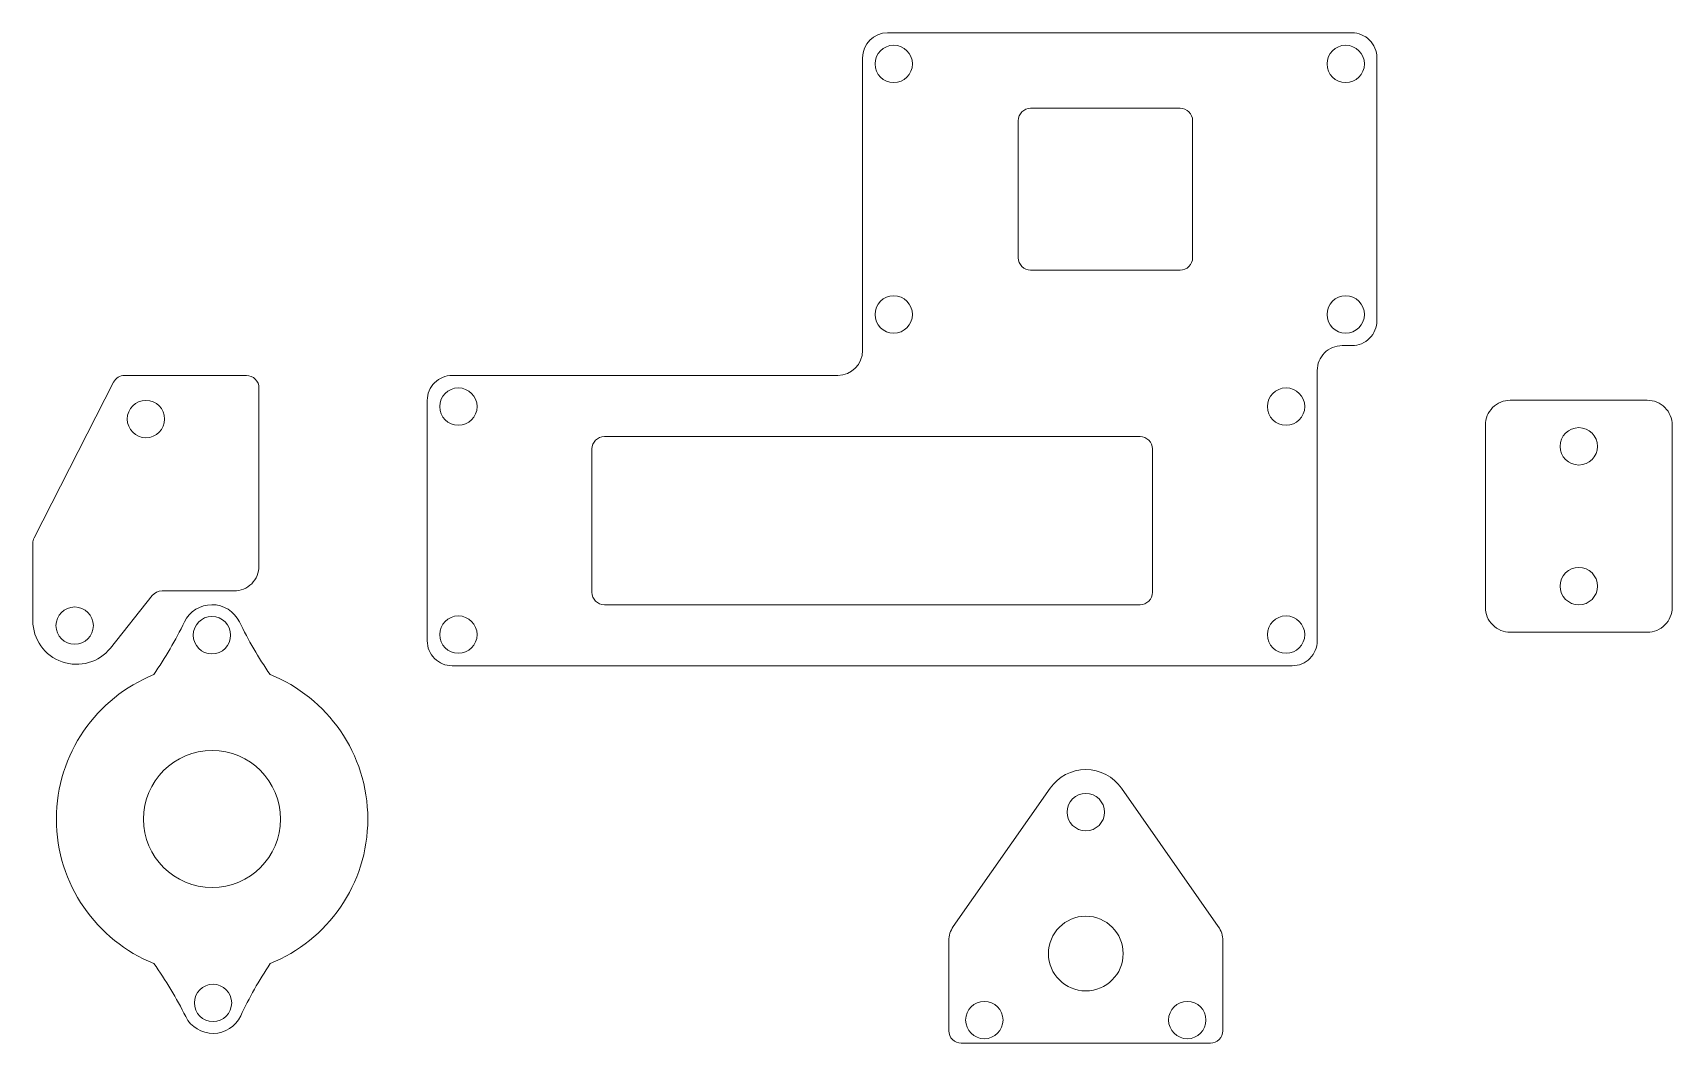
# Model space of a CAD drawing. Header units: millimetres. Extents: x -86 to 60, y -135 to 365.
# Drawn here: x -80.6 to 51, y 283.6 to 364.8 of the extents above; entities that cross this region are included whole.
import ezdxf

# ---------------------------------------------------------------- set-up
doc = ezdxf.new("R2010")
doc.units = ezdxf.units.MM
doc.header["$MEASUREMENT"] = 0
doc.layers.add('Cuts', color=7, linetype='Continuous', plot=False)

msp = doc.modelspace()

# ---------------------------------------------------------------- linework, layer by layer
at = {"layer": 'Cuts', "color": 250, "lineweight": 9}
for centre, major_axis in [((-11.5232, 362.265), (0, 1.5)), ((24.7626, 362.265), (0, 1.5)), ((-11.5232, 342.1521), (0, 1.5)), ((24.7626, 342.1521), (0, 1.5)), ((-46.4751, 334.7549), (0, 1.5)), ((19.9749, 334.7549), (0, 1.5)), ((-71.5613, 333.7547), (0, 1.5)), ((43.4748, 331.5646), (0, 1.5)), ((43.4748, 320.3393), (0, 1.5)), ((-77.2812, 317.1686), (0, 1.5)), ((-66.2613, 316.401), (0, 1.5)), ((-46.4751, 316.4476), (0, 1.5)), ((19.9749, 316.4476), (0, 1.5)), ((-66.2488, 301.6414), (0, 5.5)), ((3.8967, 302.1956), (0, 1.5)), ((3.8967, 290.8428), (0, 3)), ((-66.174, 286.8818), (0, 1.5)), ((-4.2502, 285.5042), (0, 1.5)), ((12.0436, 285.5042), (0, 1.5))]:
    msp.add_ellipse(centre, major_axis=major_axis, ratio=1, dxfattribs=at)
for points, knots in [([(22.4749, 337.6521), (22.4749, 337.6521), (22.4749, 315.9476), (22.4749, 315.9476), (22.4749, 315.9476), (22.4752, 315.4169), (22.2647, 314.9102), (21.8896, 314.5347), (21.8896, 314.5347), (21.5146, 314.1591), (21.0057, 313.948), (20.4749, 313.9476), (20.4749, 313.9476), (20.4749, 313.9476), (17.328, 313.9476), (17.328, 313.9476), (17.328, 313.9476), (17.328, 313.9476), (-46.2914, 313.9476), (-46.2914, 313.9476), (-46.2914, 313.9476), (-46.2914, 313.9476), (-46.9751, 313.9476), (-46.9751, 313.9476), (-46.9751, 313.9476), (-47.5059, 313.9473), (-48.0125, 314.1578), (-48.3881, 314.5329), (-48.3881, 314.5329), (-48.7636, 314.908), (-48.9748, 315.4169), (-48.9751, 315.9476), (-48.9751, 315.9476), (-48.9751, 315.9476), (-48.9751, 335.2549), (-48.9751, 335.2549), (-48.9751, 335.2549), (-48.9754, 335.7857), (-48.7649, 336.2923), (-48.3898, 336.6679), (-48.3898, 336.6679), (-48.0148, 337.0434), (-47.5059, 337.2546), (-46.9751, 337.2549), (-46.9751, 337.2549), (-46.9751, 337.2549), (-27.0234, 337.2549), (-27.0234, 337.2549), (-27.0234, 337.2549), (-27.0234, 337.2549), (-20.3979, 337.2549), (-20.3979, 337.2549), (-20.3979, 337.2549), (-20.3979, 337.2549), (-16.0232, 337.2549), (-16.0232, 337.2549), (-16.0232, 337.2549), (-14.9232, 337.2549), (-14.0232, 338.1552), (-14.0232, 339.2547), (-14.0232, 339.2547), (-14.0232, 339.2547), (-14.0232, 362.7651), (-14.0232, 362.7651), (-14.0232, 362.7651), (-14.0232, 363.865), (-13.1232, 364.765), (-12.0232, 364.765), (-12.0232, 364.765), (-12.0232, 364.765), (25.2626, 364.765), (25.2626, 364.765), (25.2626, 364.765), (25.7934, 364.7654), (26.3, 364.5549), (26.6756, 364.1798), (26.6756, 364.1798), (27.0511, 363.8047), (27.2623, 363.2958), (27.2626, 362.765), (27.2626, 362.765), (27.2626, 362.765), (27.2626, 341.6521), (27.2626, 341.6521), (27.2626, 341.6521), (27.263, 341.1213), (27.0524, 340.6147), (26.6774, 340.2392), (26.6774, 340.2392), (26.3023, 339.8636), (25.7934, 339.6524), (25.2626, 339.6521), (25.2626, 339.6521), (25.2626, 339.6521), (24.4749, 339.6521), (24.4749, 339.6521), (24.4749, 339.6521), (23.9448, 339.6518), (23.434, 339.4409), (23.0594, 339.0658), (23.0594, 339.0658), (22.6848, 338.6907), (22.4746, 338.1822), (22.4749, 337.6521)], [0, 0, 0, 0, 0.03703704, 0.03703704, 0.03703704, 0.03703704, 0.07407407, 0.07407407, 0.07407407, 0.07407407, 0.11111111, 0.11111111, 0.11111111, 0.11111111, 0.14814815, 0.14814815, 0.14814815, 0.14814815, 0.18518519, 0.18518519, 0.18518519, 0.18518519, 0.22222222, 0.22222222, 0.22222222, 0.22222222, 0.25925926, 0.25925926, 0.25925926, 0.25925926, 0.2962963, 0.2962963, 0.2962963, 0.2962963, 0.33333333, 0.33333333, 0.33333333, 0.33333333, 0.37037037, 0.37037037, 0.37037037, 0.37037037, 0.40740741, 0.40740741, 0.40740741, 0.40740741, 0.44444444, 0.44444444, 0.44444444, 0.44444444, 0.48148148, 0.48148148, 0.48148148, 0.48148148, 0.51851852, 0.51851852, 0.51851852, 0.51851852, 0.55555556, 0.55555556, 0.55555556, 0.55555556, 0.59259259, 0.59259259, 0.59259259, 0.59259259, 0.62962963, 0.62962963, 0.62962963, 0.62962963, 0.66666667, 0.66666667, 0.66666667, 0.66666667, 0.7037037, 0.7037037, 0.7037037, 0.7037037, 0.74074074, 0.74074074, 0.74074074, 0.74074074, 0.77777778, 0.77777778, 0.77777778, 0.77777778, 0.81481481, 0.81481481, 0.81481481, 0.81481481, 0.85185185, 0.85185185, 0.85185185, 0.85185185, 0.88888889, 0.88888889, 0.88888889, 0.88888889, 0.92592593, 0.92592593, 0.92592593, 0.92592593, 1, 1, 1, 1]), ([(-0.5306, 358.7086), (-0.5306, 358.7086), (11.4694, 358.7086), (11.4694, 358.7086), (11.4694, 358.7086), (12.0194, 358.7086), (12.4694, 358.2586), (12.4694, 357.7086), (12.4694, 357.7086), (12.4694, 357.7086), (12.4694, 346.7086), (12.4694, 346.7086), (12.4694, 346.7086), (12.4694, 346.1586), (12.0194, 345.7086), (11.4694, 345.7086), (11.4694, 345.7086), (11.4694, 345.7086), (-0.5306, 345.7086), (-0.5306, 345.7086), (-0.5306, 345.7086), (-1.0806, 345.7086), (-1.5306, 346.1586), (-1.5306, 346.7086), (-1.5306, 346.7086), (-1.5306, 346.7086), (-1.5306, 357.7086), (-1.5306, 357.7086), (-1.5306, 357.7086), (-1.5306, 358.2586), (-1.0806, 358.7086), (-0.5306, 358.7086)], [0, 0, 0, 0, 0.11111111, 0.11111111, 0.11111111, 0.11111111, 0.22222222, 0.22222222, 0.22222222, 0.22222222, 0.33333333, 0.33333333, 0.33333333, 0.33333333, 0.44444444, 0.44444444, 0.44444444, 0.44444444, 0.55555556, 0.55555556, 0.55555556, 0.55555556, 0.66666667, 0.66666667, 0.66666667, 0.66666667, 0.77777778, 0.77777778, 0.77777778, 0.77777778, 1, 1, 1, 1]), ([(-80.644, 317.5606), (-80.6364, 316.0715), (-79.6891, 314.7497), (-78.2816, 314.2639), (-78.2816, 314.2639), (-76.874, 313.7782), (-75.3354, 314.2065), (-74.4111, 315.374), (-74.4111, 315.374), (-74.4111, 315.374), (-71.0485, 319.5766), (-71.0485, 319.5766), (-71.0485, 319.5766), (-70.8588, 319.8137), (-70.5713, 319.9518), (-70.2677, 319.9518), (-70.2677, 319.9518), (-70.2677, 319.9518), (-64.4863, 319.9518), (-64.4863, 319.9518), (-64.4863, 319.9518), (-63.9555, 319.9522), (-63.4466, 320.1633), (-63.0716, 320.5389), (-63.0716, 320.5389), (-62.6965, 320.9144), (-62.486, 321.4211), (-62.4863, 321.9518), (-62.4863, 321.9518), (-62.4863, 321.9518), (-62.4863, 336.2547), (-62.4863, 336.2547), (-62.4863, 336.2547), (-62.4865, 336.5201), (-62.5921, 336.7746), (-62.7798, 336.9621), (-62.7798, 336.9621), (-62.9676, 337.1496), (-63.2209, 337.2549), (-63.4863, 337.2547), (-63.4863, 337.2547), (-63.4863, 337.2547), (-73.2727, 337.2547), (-73.2727, 337.2547), (-73.2727, 337.2547), (-73.6487, 337.2546), (-73.9926, 337.0442), (-74.1634, 336.7093), (-74.1634, 336.7093), (-74.1634, 336.7093), (-80.5347, 324.2242), (-80.5347, 324.2242), (-80.5347, 324.2242), (-80.6065, 324.0834), (-80.644, 323.9277), (-80.644, 323.7696), (-80.644, 323.7696), (-80.644, 323.7696), (-80.644, 317.5606), (-80.644, 317.5606)], [0, 0, 0, 0, 0.0625, 0.0625, 0.0625, 0.0625, 0.125, 0.125, 0.125, 0.125, 0.1875, 0.1875, 0.1875, 0.1875, 0.25, 0.25, 0.25, 0.25, 0.3125, 0.3125, 0.3125, 0.3125, 0.375, 0.375, 0.375, 0.375, 0.4375, 0.4375, 0.4375, 0.4375, 0.5, 0.5, 0.5, 0.5, 0.5625, 0.5625, 0.5625, 0.5625, 0.625, 0.625, 0.625, 0.625, 0.6875, 0.6875, 0.6875, 0.6875, 0.75, 0.75, 0.75, 0.75, 0.8125, 0.8125, 0.8125, 0.8125, 0.875, 0.875, 0.875, 0.875, 1, 1, 1, 1]), ([(48.9748, 316.6393), (49.5056, 316.6396), (50.0145, 316.8508), (50.3895, 317.2264), (50.3895, 317.2264), (50.7646, 317.6019), (50.9751, 318.1085), (50.9748, 318.6393), (50.9748, 318.6393), (50.9748, 318.6393), (50.9748, 333.2646), (50.9748, 333.2646), (50.9748, 333.2646), (50.9745, 333.7953), (50.7633, 334.3042), (50.3877, 334.6793), (50.3877, 334.6793), (50.0122, 335.0544), (49.5056, 335.2649), (48.9748, 335.2646), (48.9748, 335.2646), (48.9748, 335.2646), (37.9748, 335.2646), (37.9748, 335.2646), (37.9748, 335.2646), (37.444, 335.2642), (36.9351, 335.0531), (36.5601, 334.6775), (36.5601, 334.6775), (36.185, 334.302), (35.9745, 333.7953), (35.9748, 333.2646), (35.9748, 333.2646), (35.9748, 333.2646), (35.9748, 318.6393), (35.9748, 318.6393), (35.9748, 318.6393), (35.9751, 318.1085), (36.1863, 317.5996), (36.5618, 317.2246), (36.5618, 317.2246), (36.9374, 316.8495), (37.444, 316.639), (37.9748, 316.6393), (37.9748, 316.6393), (37.9748, 316.6393), (48.9748, 316.6393), (48.9748, 316.6393)], [0, 0, 0, 0, 0.07692308, 0.07692308, 0.07692308, 0.07692308, 0.15384615, 0.15384615, 0.15384615, 0.15384615, 0.23076923, 0.23076923, 0.23076923, 0.23076923, 0.30769231, 0.30769231, 0.30769231, 0.30769231, 0.38461538, 0.38461538, 0.38461538, 0.38461538, 0.46153846, 0.46153846, 0.46153846, 0.46153846, 0.53846154, 0.53846154, 0.53846154, 0.53846154, 0.61538462, 0.61538462, 0.61538462, 0.61538462, 0.69230769, 0.69230769, 0.69230769, 0.69230769, 0.76923077, 0.76923077, 0.76923077, 0.76923077, 0.84615385, 0.84615385, 0.84615385, 0.84615385, 1, 1, 1, 1]), ([(-34.7501, 332.3513), (-34.7501, 332.3513), (8.2499, 332.3513), (8.2499, 332.3513), (8.2499, 332.3513), (8.7999, 332.3513), (9.2499, 331.9013), (9.2499, 331.3513), (9.2499, 331.3513), (9.2499, 331.3513), (9.2499, 319.8513), (9.2499, 319.8513), (9.2499, 319.8513), (9.2499, 319.3013), (8.7999, 318.8513), (8.2499, 318.8513), (8.2499, 318.8513), (8.2499, 318.8513), (-34.7501, 318.8513), (-34.7501, 318.8513), (-34.7501, 318.8513), (-35.3001, 318.8513), (-35.7501, 319.3013), (-35.7501, 319.8513), (-35.7501, 319.8513), (-35.7501, 319.8513), (-35.7501, 331.3513), (-35.7501, 331.3513), (-35.7501, 331.3513), (-35.7501, 331.9013), (-35.3001, 332.3513), (-34.7501, 332.3513)], [0, 0, 0, 0, 0.11111111, 0.11111111, 0.11111111, 0.11111111, 0.22222222, 0.22222222, 0.22222222, 0.22222222, 0.33333333, 0.33333333, 0.33333333, 0.33333333, 0.44444444, 0.44444444, 0.44444444, 0.44444444, 0.55555556, 0.55555556, 0.55555556, 0.55555556, 0.66666667, 0.66666667, 0.66666667, 0.66666667, 0.77777778, 0.77777778, 0.77777778, 0.77777778, 1, 1, 1, 1]), ([(-61.5972, 313.2473), (-56.9971, 311.4019), (-53.7488, 306.9009), (-53.7488, 301.6414), (-53.7488, 301.6414), (-53.7488, 296.3856), (-56.9926, 291.8872), (-61.5876, 290.0394), (-61.5876, 290.0394), (-62.4771, 288.6976), (-63.2682, 287.2928), (-63.9544, 285.8363), (-63.9544, 285.8363), (-64.3527, 284.9848), (-65.1964, 284.4471), (-66.1364, 284.4327), (-66.1364, 284.4327), (-67.0763, 284.4183), (-67.942, 284.9415), (-68.3663, 285.7803), (-68.3663, 285.7803), (-69.1119, 287.2641), (-69.9676, 288.6901), (-70.926, 290.0458), (-70.926, 290.0458), (-75.5126, 291.8976), (-78.7488, 296.3917), (-78.7488, 301.6414), (-78.7488, 301.6414), (-78.7488, 306.8877), (-75.5167, 311.3794), (-70.9349, 313.2334), (-70.9349, 313.2334), (-70.0091, 314.5843), (-69.1843, 316.0021), (-68.4673, 317.4749), (-68.4673, 317.4749), (-68.0582, 318.3211), (-67.2078, 318.8479), (-66.2678, 318.8504), (-66.2678, 318.8504), (-65.3279, 318.8529), (-64.4689, 318.3189), (-64.0553, 317.4749), (-64.0553, 317.4749), (-63.3408, 316.0072), (-62.5192, 314.594), (-61.5972, 313.2473)], [0, 0, 0, 0, 0.07692308, 0.07692308, 0.07692308, 0.07692308, 0.15384615, 0.15384615, 0.15384615, 0.15384615, 0.23076923, 0.23076923, 0.23076923, 0.23076923, 0.30769231, 0.30769231, 0.30769231, 0.30769231, 0.38461538, 0.38461538, 0.38461538, 0.38461538, 0.46153846, 0.46153846, 0.46153846, 0.46153846, 0.53846154, 0.53846154, 0.53846154, 0.53846154, 0.61538462, 0.61538462, 0.61538462, 0.61538462, 0.69230769, 0.69230769, 0.69230769, 0.69230769, 0.76923077, 0.76923077, 0.76923077, 0.76923077, 0.84615385, 0.84615385, 0.84615385, 0.84615385, 1, 1, 1, 1]), ([(13.8967, 283.6455), (14.1621, 283.6456), (14.4165, 283.7512), (14.6041, 283.939), (14.6041, 283.939), (14.7916, 284.1268), (14.8969, 284.3801), (14.8967, 284.6455), (14.8967, 284.6455), (14.8967, 284.6455), (14.8967, 291.8736), (14.8967, 291.8736), (14.8967, 291.8736), (14.8967, 292.2842), (14.7705, 292.6845), (14.535, 293.0208), (14.535, 293.0208), (14.535, 293.0208), (6.7637, 304.1193), (6.7637, 304.1193), (6.7637, 304.1193), (6.1069, 305.0547), (5.0351, 305.6109), (3.8922, 305.6094), (3.8922, 305.6094), (2.7492, 305.608), (1.684, 305.0564), (1.0297, 304.1193), (1.0297, 304.1193), (1.0297, 304.1193), (-6.7416, 293.0208), (-6.7416, 293.0208), (-6.7416, 293.0208), (-6.9771, 292.6845), (-7.1033, 292.2842), (-7.1033, 291.8736), (-7.1033, 291.8736), (-7.1033, 291.8736), (-7.1033, 284.6455), (-7.1033, 284.6455), (-7.1033, 284.6455), (-7.1031, 284.3801), (-6.9976, 284.1256), (-6.8098, 283.9381), (-6.8098, 283.9381), (-6.622, 283.7506), (-6.3687, 283.6453), (-6.1033, 283.6455), (-6.1033, 283.6455), (-6.1033, 283.6455), (13.8967, 283.6455), (13.8967, 283.6455)], [0, 0, 0, 0, 0.07142857, 0.07142857, 0.07142857, 0.07142857, 0.14285714, 0.14285714, 0.14285714, 0.14285714, 0.21428571, 0.21428571, 0.21428571, 0.21428571, 0.28571429, 0.28571429, 0.28571429, 0.28571429, 0.35714286, 0.35714286, 0.35714286, 0.35714286, 0.42857143, 0.42857143, 0.42857143, 0.42857143, 0.5, 0.5, 0.5, 0.5, 0.57142857, 0.57142857, 0.57142857, 0.57142857, 0.64285714, 0.64285714, 0.64285714, 0.64285714, 0.71428571, 0.71428571, 0.71428571, 0.71428571, 0.78571429, 0.78571429, 0.78571429, 0.78571429, 0.85714286, 0.85714286, 0.85714286, 0.85714286, 1, 1, 1, 1])]:
    msp.add_open_spline(points, degree=3, knots=knots, dxfattribs=at)

doc.saveas('drawing.dxf')
